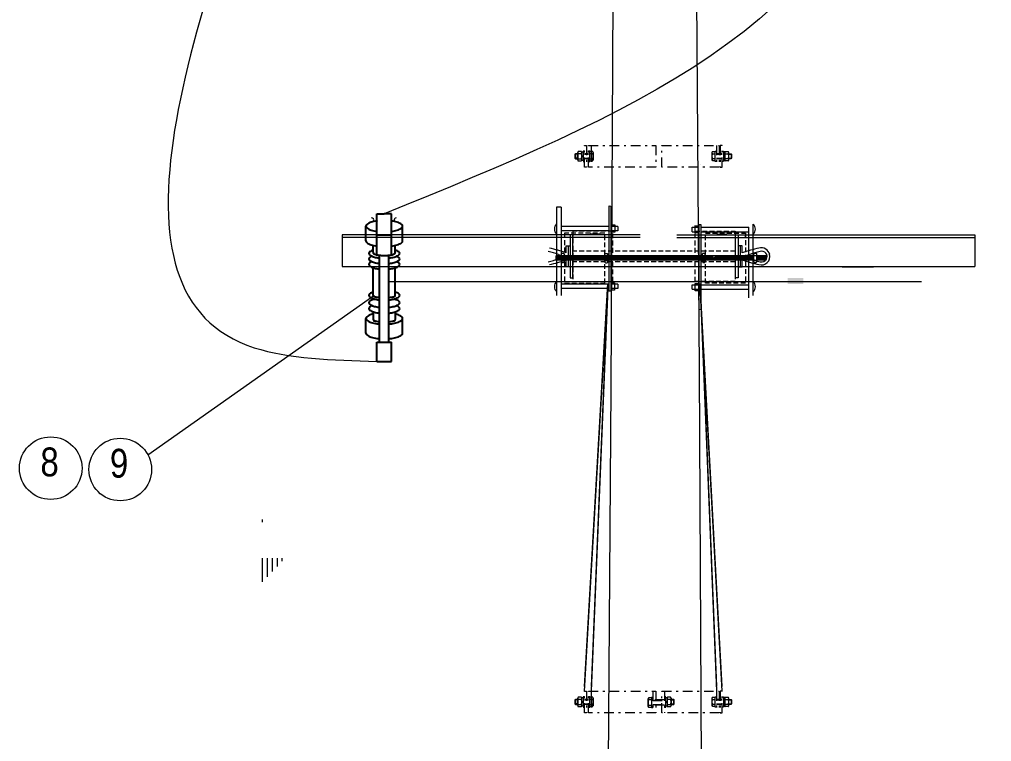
# Model space of a CAD drawing. Header units: millimetres. Extents: x 1804 to 3757, y 2643 to 7323.
# Drawn here: x 2353.3 to 2403.9, y 3151.4 to 3188.9 of the extents above; entities that cross this region are included whole.
import ezdxf

# ---------------------------------------------------------------- set-up
doc = ezdxf.new("R2010")
doc.units = ezdxf.units.MM
doc.linetypes.add('HIDDEN', pattern=[0.375, 0.25, -0.125])
doc.linetypes.add('TRAZO_Y_PUNTO', pattern=[1, 0.5, -0.25, 0, -0.25])
doc.styles.add('Swis721 Cn BT', font='swissc.ttf')

# ---------------------------------------------------------------- blocks, each defined once
blk = doc.blocks.new('CTOU1-L')
for p, q in [((-19.9, 137.9), (-19.9, 194.9)), ((-19.9, 194.9), (0.1, 194.9)), ((20.1, 194.9), (0.1, 194.9)), ((20.1, 137.9), (20.1, 194.9)), ((-49.9, 120.9), (-49.9, 160.9)), ((50.1, 120.9), (50.1, 160.9)), ((-19.9, 84.9), (-19.9, 137.9)), ((-19.9, 137.9), (20.1, 137.9)), ((20.1, 84.9), (20.1, 137.9)), ((-29.9, 90.3), (-29.9, 108.5)), ((30.1, 88.9), (30.1, 108.5)), ((-12.9, -154.1), (-12.9, 82.3)), ((12.1, -154.1), (12.1, 82.1)), ((-29.9, -27.1), (-29.9, 47.9)), ((30.1, -27.1), (30.1, 47.9)), ((-29.9, -72.1), (-29.9, -93.1)), ((30.1, -72.1), (30.1, -93.1)), ((-49.9, -130.1), (-49.9, -90.1)), ((50.1, -130.1), (50.1, -90.1)), ((-19.9, -207.1), (-19.9, -154.1)), ((-19.9, -154.1), (20.1, -154.1)), ((20.1, -207.1), (20.1, -154.1)), ((-19.9, -207.1), (20.1, -207.1))]:
    blk.add_line(p, q)
for points in [[(-19.9, 175.2, 0.000801), (-20.4, 175.1, 0.043127), (-35.2, 171.9, 0.08552), (-47.5, 165.6, 0.236739), (-49.9, 160.9, 0.236739), (-47.5, 156.3, 0.08552), (-35.2, 150, 0.043127), (-20.4, 146.8, 0.000801), (-19.9, 146.7, 0.031837)], [(50.1, 160.9, 0.236739), (47.8, 165.6, 0.08552), (35.5, 171.9, 0.043127), (20.6, 175.1, 0.000801), (20.1, 175.2, 0.031837)], [(20.1, 146.7, 0.000801), (20.6, 146.8, 0.043127), (35.5, 150, 0.08552), (47.8, 156.3, 0.236739), (50.1, 160.9, 0.236739)], [(-49.9, 120.9, 0.236739), (-47.5, 116.3, 0.08552), (-35.2, 110, 0.043127), (-20.4, 106.8, 0.000801), (-19.9, 106.7, 0.031837)], [(20.1, 106.7, 0.000801), (20.6, 106.8, 0.043127), (35.5, 110, 0.08552), (47.8, 116.3, 0.236739), (50.1, 120.9, 0.236739)], [(-29.9, 96, 0.083189), (-39.9, 90.9, 0.236739), (-41.9, 86.9, 0.236739), (-39.9, 83, 0.08552), (-29.6, 77.8, 0.043127), (-17.1, 75.1, 0.007843), (-12.9, 74.6, 0.031837)], [(-33.9, 79.4, 0.051187), (-39.9, 75.9, 0.236739), (-41.9, 71.9, 0.236739), (-39.9, 68, 0.08552), (-29.6, 62.8, 0.043127), (-17.1, 60.1, 0.007843), (-12.9, 59.6, 0.031837)], [(-29.9, 90.3, 0.116456), (-30.2, 89.1, 0.258622), (-28.9, 86.8, 0.076455), (-21.3, 83.5, 0.034679), (-12.9, 82, 0.026706)], [(-20.1, 84.5, 0.033608), (-17.6, 83.5, 0.043127), (-10.1, 81.9, 0.031837), (0.1, 81.2, 0.031837), (10.4, 81.9, 0.043127), (17.8, 83.5, 0.033608), (20.3, 84.5, 0.236739)], [(12.1, 81.9, 0.000674), (12.4, 81.9, 0.036632), (21.3, 83.5, 0.076455), (28.9, 86.8, 0.258622), (30.2, 89.1, 0.258622)], [(12.1, 74.5, 0.009693), (17.3, 75.1, 0.043127), (29.8, 77.8, 0.08552), (40.1, 83, 0.236739), (42.1, 86.9, 0.236739)], [(42.1, 86.9, 0.236739), (40.1, 90.9, 0.083189), (30.1, 96, 0.033669)], [(42.1, 71.9, 0.236739), (40.1, 75.9, 0.051187), (34.2, 79.4, 0.043127)], [(-33.9, 64.4, 0.051187), (-39.9, 60.9, 0.236739), (-41.9, 56.9, 0.236739), (-39.9, 53, 0.08552), (-29.6, 47.8, 0.043127), (-17.1, 45.1, 0.007843), (-12.9, 44.6, 0.031837)], [(12.1, 59.5, 0.009693), (17.3, 60.1, 0.043127), (29.8, 62.8, 0.08552), (40.1, 68, 0.236739), (42.1, 71.9, 0.236739)], [(12.1, 44.5, 0.009693), (17.3, 45.1, 0.043127), (29.8, 47.8, 0.08552), (40.1, 53, 0.236739), (42.1, 56.9, 0.236739)], [(42.1, 56.9, 0.236739), (40.1, 60.9, 0.051187), (34.2, 64.4, 0.043127)], [(-29.9, -18, 0.083189), (-39.9, -23.1, 0.236739), (-41.9, -27.1, 0.236739), (-39.9, -31, 0.08552), (-29.6, -36.2, 0.043127), (-17.1, -38.9, 0.007843), (-12.9, -39.4, 0.031837)], [(42.1, -27.1, 0.236739), (40.1, -23.1, 0.083189), (30.1, -18, 0.043127)], [(-26.7, -37.1, 0.01006), (-29.6, -37.9, 0.08552), (-39.9, -43.1, 0.236739), (-41.9, -47.1, 0.236739), (-39.9, -51, 0.08552), (-29.6, -56.2, 0.043127), (-17.1, -58.9, 0.007843), (-12.9, -59.4, 0.031837)], [(-29, -26.7, 0.302182), (-29.9, -28.1, 0.302182), (-29, -29.4, 0.056318), (-21.1, -31.7, 0.02331), (-12.9, -32.8, 0.017953)], [(12.1, -39.5, 0.009693), (17.3, -38.9, 0.043127), (29.8, -36.2, 0.08552), (40.1, -31, 0.236739), (42.1, -27.1, 0.236739)], [(12.1, -32.8, 0.000563), (12.5, -32.8, 0.025038), (21.3, -31.7, 0.056318), (29.2, -29.4, 0.302182), (30.1, -28.1, 0.302182)], [(12.1, -59.5, 0.009693), (17.3, -58.9, 0.043127), (29.8, -56.2, 0.08552), (40.1, -51, 0.236739), (42.1, -47.1, 0.236739)], [(42.1, -47.1, 0.236739), (40.1, -43.1, 0.08552), (29.8, -37.9, 0.01006), (26.9, -37.1, 0.031837)], [(-29.9, -77.7, 0.015746), (-35.2, -79.1, 0.08552), (-47.5, -85.4, 0.236739), (-49.9, -90.1, 0.236739), (-47.5, -94.7, 0.08552), (-35.2, -101, 0.043127), (-20.4, -104.2, 0.01169), (-12.9, -105, 0.031837)], [(-32.8, -55.1, 0.060229), (-39.9, -59.1, 0.236739), (-41.9, -63.1, 0.236739), (-39.9, -67, 0.08552), (-29.6, -72.2, 0.043127), (-17.1, -74.9, 0.007843), (-12.9, -75.4, 0.031837)], [(12.1, -75.5, 0.009693), (17.3, -74.9, 0.043127), (29.8, -72.2, 0.08552), (40.1, -67, 0.236739), (42.1, -63.1, 0.236739)], [(50.1, -90.1, 0.236739), (47.8, -85.4, 0.08552), (35.5, -79.1, 0.015746), (30.1, -77.7, 0.000801)], [(42.1, -63.1, 0.236739), (40.1, -59.1, 0.060229), (33, -55.1, 0.043127)], [(-29, -92.7, 0.302182), (-29.9, -94.1, 0.302182), (-29, -95.4, 0.056318), (-21.1, -97.7, 0.02331), (-12.9, -98.8, 0.017953)], [(12.1, -105.1, 0.013242), (20.6, -104.2, 0.043127), (35.5, -101, 0.08552), (47.8, -94.7, 0.236739), (50.1, -90.1, 0.236739)], [(12.1, -98.8, 0.000563), (12.5, -98.8, 0.025038), (21.3, -97.7, 0.056318), (29.2, -95.4, 0.302182), (30.1, -94.1, 0.302182)], [(-49.9, -130.1, 0.236739), (-47.5, -134.7, 0.08552), (-35.2, -141, 0.043127), (-20.4, -144.2, 0.01169), (-12.9, -145, 0.031837)], [(12.1, -145.1, 0.013242), (20.6, -144.2, 0.043127), (35.5, -141, 0.08552), (47.8, -134.7, 0.236739), (50.1, -130.1, 0.236739)]]:
    blk.add_lwpolyline(points, format="xyb")
blk = doc.blocks.new('CTOU1-1L')
at = {"xscale": 0.9987515605493136, "yscale": 0.9987515605493136, "zscale": 0.9987515605493136}
blk.add_blockref('CTOU1-L', (0.3, -3.5), dxfattribs=at)

msp = doc.modelspace()

# ---------------------------------------------------------------- linework, layer by layer
at = {"color": 251, "lineweight": 15, "true_color": 0x636466}
for p, q in [((2388.434, 3210.601), (2388.726, 3170.696)), ((2384.276, 3201.062), (2384.115, 3169.766)), ((2381.798, 3177.154), (2382.009, 3177.153)), ((2381.798, 3176.793), (2381.798, 3177.153)), ((2381.903, 3177.153), (2381.903, 3176.064)), ((2382.009, 3177.153), (2382.008, 3176.064)), ((2390.958, 3177.154), (2390.748, 3177.153)), ((2390.748, 3177.153), (2390.749, 3176.064)), ((2390.853, 3177.153), (2390.854, 3176.064)), ((2390.959, 3176.793), (2390.958, 3177.153)), ((2381.399, 3176.715), (2381.652, 3176.616)), ((2381.399, 3176.485), (2381.652, 3176.616)), ((2391.357, 3176.715), (2391.105, 3176.616)), ((2391.357, 3176.485), (2391.105, 3176.616)), ((2381.797, 3176.064), (2381.798, 3176.424)), ((2382.008, 3176.064), (2381.797, 3176.064)), ((2390.749, 3176.064), (2390.959, 3176.064)), ((2390.959, 3176.064), (2390.959, 3176.424)), ((2388.726, 3170.696), (2389.084, 3098.62)), ((2384.115, 3169.766), (2383.624, 3098.62))]:
    msp.add_line(p, q, dxfattribs=at)
at = {"color": 251, "linetype": 'TRAZO_Y_PUNTO', "lineweight": 15, "true_color": 0x636466}
for p, q in [((2383.099, 3182.383), (2383.099, 3181.256)), ((2389.629, 3182.383), (2389.629, 3181.256)), ((2382.4, 3181.926), (2382.255, 3181.926)), ((2382.4, 3181.713), (2382.255, 3181.713)), ((2382.282, 3181.953), (2382.282, 3181.686)), ((2382.4, 3181.631), (2382.4, 3182.008)), ((2382.587, 3181.953), (2382.422, 3181.953)), ((2382.422, 3181.686), (2382.587, 3181.686)), ((2382.676, 3181.861), (2382.61, 3181.794)), ((2382.676, 3181.845), (2382.61, 3181.778)), ((2382.959, 3181.953), (2382.743, 3181.953)), ((2382.743, 3181.926), (2382.959, 3181.926)), ((2382.743, 3181.713), (2382.959, 3181.713)), ((2382.959, 3181.686), (2382.743, 3181.686)), ((2383.025, 3181.926), (2383.033, 3181.926)), ((2383.025, 3181.713), (2383.033, 3181.713)), ((2383.092, 3182.008), (2383.092, 3181.631)), ((2383.201, 3182.021), (2383.201, 3181.618)), ((2389.386, 3182.021), (2389.386, 3181.618)), ((2389.92, 3181.953), (2389.629, 3181.953)), ((2389.629, 3181.926), (2389.92, 3181.926)), ((2389.629, 3181.713), (2389.92, 3181.713)), ((2389.92, 3181.686), (2389.629, 3181.686)), ((2389.986, 3181.861), (2390.053, 3181.794)), ((2389.986, 3181.845), (2390.053, 3181.778)), ((2390.075, 3181.953), (2390.24, 3181.953)), ((2390.24, 3181.686), (2390.075, 3181.686)), ((2390.263, 3181.631), (2390.263, 3182.008)), ((2390.263, 3181.926), (2390.407, 3181.926)), ((2390.263, 3181.713), (2390.407, 3181.713)), ((2390.381, 3181.953), (2390.381, 3181.686))]:
    msp.add_line(p, q, dxfattribs=at)
at = {"color": 0, "lineweight": 15, "ltscale": 0.009}
for p, q in [((2388.79, 3181.377), (2388.79, 3181.377)), ((2383.975, 3174.951), (2383.099, 3153.99)), ((2388.782, 3174.951), (2389.629, 3153.99))]:
    msp.add_line(p, q, dxfattribs=at)
at = {"lineweight": 15}
for p, q in [((2384.136, 3178.243), (2384.33, 3178.243)), ((2384.33, 3178.243), (2384.33, 3177.863)), ((2384.48, 3178.163), (2384.48, 3177.931)), ((2388.359, 3177.891), (2388.359, 3178.123)), ((2388.519, 3177.831), (2388.519, 3178.211)), ((2385.644, 3177.723), (2370.126, 3177.723)), ((2370.126, 3177.723), (2370.126, 3176.076)), ((2385.644, 3177.591), (2370.126, 3177.591)), ((2387.557, 3177.723), (2403.074, 3177.723)), ((2387.557, 3177.591), (2403.074, 3177.591)), ((2388.714, 3177.831), (2388.519, 3177.831)), ((2403.074, 3177.723), (2403.074, 3176.076)), ((2370.126, 3176.076), (2403.074, 3176.076)), ((2384.125, 3175.231), (2384.32, 3175.231)), ((2384.32, 3175.231), (2384.32, 3174.851)), ((2384.48, 3175.171), (2384.48, 3174.939)), ((2388.359, 3174.899), (2388.359, 3175.131)), ((2388.508, 3174.819), (2388.508, 3175.199)), ((2388.703, 3174.819), (2388.508, 3174.819))]:
    msp.add_line(p, q, dxfattribs=at)
at = {"color": 0, "lineweight": 15}
msp.add_line((2391.137, 3177.575), (2391.135, 3177.671), dxfattribs=at)
at = {"color": 3, "lineweight": 15, "ltscale": 0.5}
for p, q in [((2381.264, 3176.579), (2381.322, 3176.637)), ((2381.264, 3176.51), (2381.391, 3176.637)), ((2381.264, 3176.441), (2381.46, 3176.637)), ((2381.264, 3176.625), (2381.277, 3176.637)), ((2381.264, 3176.625), (2381.264, 3176.417)), ((2391.568, 3176.637), (2381.277, 3176.637)), ((2381.296, 3176.404), (2381.529, 3176.637)), ((2381.365, 3176.404), (2381.598, 3176.637)), ((2381.365, 3176.404), (2381.598, 3176.637)), ((2381.434, 3176.404), (2381.667, 3176.637)), ((2381.434, 3176.404), (2381.658, 3176.628)), ((2381.503, 3176.404), (2381.736, 3176.637)), ((2381.578, 3176.779), (2381.546, 3176.747)), ((2381.546, 3176.323), (2381.546, 3176.747)), ((2381.578, 3176.655), (2381.546, 3176.687)), ((2381.578, 3176.655), (2381.546, 3176.623)), ((2381.572, 3176.404), (2381.805, 3176.637)), ((2381.573, 3176.405), (2381.806, 3176.638)), ((2381.578, 3176.779), (2381.666, 3176.779)), ((2381.578, 3176.655), (2381.666, 3176.655)), ((2381.641, 3176.404), (2381.875, 3176.638)), ((2381.641, 3176.404), (2381.803, 3176.566)), ((2381.666, 3176.779), (2381.698, 3176.747)), ((2381.666, 3176.655), (2381.698, 3176.687)), ((2381.666, 3176.655), (2381.698, 3176.623)), ((2381.698, 3176.747), (2381.698, 3176.323)), ((2381.711, 3176.405), (2381.944, 3176.638)), ((2381.757, 3176.451), (2381.853, 3176.547)), ((2381.78, 3176.405), (2382.013, 3176.638)), ((2381.849, 3176.405), (2382.082, 3176.638)), ((2381.917, 3176.404), (2382.151, 3176.638)), ((2381.986, 3176.404), (2382.219, 3176.637)), ((2382.055, 3176.404), (2382.288, 3176.637)), ((2382.124, 3176.404), (2382.357, 3176.637)), ((2382.193, 3176.404), (2382.426, 3176.637)), ((2382.262, 3176.404), (2382.495, 3176.637)), ((2382.288, 3176.637), (2382.288, 3176.637)), ((2382.289, 3176.5), (2382.426, 3176.637)), ((2382.289, 3176.431), (2382.444, 3176.586)), ((2382.332, 3176.405), (2382.565, 3176.638)), ((2382.332, 3176.404), (2382.444, 3176.517)), ((2382.401, 3176.405), (2382.634, 3176.638)), ((2382.47, 3176.405), (2382.703, 3176.638)), ((2382.47, 3176.405), (2382.703, 3176.638)), ((2382.539, 3176.405), (2382.772, 3176.638)), ((2382.596, 3176.599), (2382.634, 3176.638)), ((2382.608, 3176.405), (2382.841, 3176.638)), ((2382.677, 3176.405), (2382.91, 3176.638)), ((2382.746, 3176.405), (2382.979, 3176.638)), ((2382.815, 3176.405), (2383.048, 3176.638)), ((2382.884, 3176.405), (2383.117, 3176.638)), ((2382.953, 3176.405), (2383.186, 3176.638)), ((2383.022, 3176.405), (2383.255, 3176.638)), ((2383.091, 3176.405), (2383.324, 3176.638)), ((2383.16, 3176.405), (2383.393, 3176.638)), ((2383.229, 3176.405), (2383.462, 3176.638)), ((2383.298, 3176.405), (2383.531, 3176.638)), ((2383.367, 3176.405), (2383.6, 3176.638)), ((2383.436, 3176.405), (2383.669, 3176.638)), ((2383.505, 3176.404), (2383.738, 3176.637)), ((2383.574, 3176.404), (2383.807, 3176.637)), ((2383.643, 3176.404), (2383.876, 3176.637)), ((2383.712, 3176.404), (2383.945, 3176.637)), ((2383.781, 3176.404), (2384.014, 3176.637)), ((2383.841, 3176.765), (2383.81, 3176.733)), ((2383.81, 3176.309), (2383.81, 3176.733)), ((2383.841, 3176.641), (2383.81, 3176.672)), ((2383.841, 3176.641), (2383.81, 3176.609)), ((2383.841, 3176.765), (2383.929, 3176.765)), ((2383.841, 3176.641), (2383.929, 3176.641)), ((2383.85, 3176.404), (2384.083, 3176.637)), ((2383.919, 3176.404), (2384.152, 3176.637)), ((2383.929, 3176.765), (2383.961, 3176.733)), ((2383.929, 3176.641), (2383.961, 3176.672)), ((2383.929, 3176.641), (2383.961, 3176.609)), ((2383.961, 3176.309), (2383.961, 3176.733)), ((2383.988, 3176.404), (2384.221, 3176.637)), ((2384.057, 3176.404), (2384.29, 3176.637)), ((2384.126, 3176.404), (2384.359, 3176.637)), ((2384.127, 3176.543), (2384.221, 3176.637)), ((2384.127, 3176.474), (2384.29, 3176.637)), ((2384.195, 3176.404), (2384.428, 3176.637)), ((2384.195, 3176.404), (2384.428, 3176.637)), ((2384.264, 3176.404), (2384.497, 3176.637)), ((2384.333, 3176.404), (2384.566, 3176.637)), ((2384.333, 3176.404), (2384.519, 3176.59)), ((2384.402, 3176.404), (2384.635, 3176.637)), ((2384.402, 3176.404), (2384.635, 3176.637)), ((2384.471, 3176.404), (2384.704, 3176.637)), ((2384.541, 3176.404), (2384.773, 3176.637)), ((2384.61, 3176.404), (2384.843, 3176.637)), ((2384.671, 3176.604), (2384.704, 3176.637)), ((2384.671, 3176.535), (2384.773, 3176.637)), ((2384.671, 3176.466), (2384.843, 3176.637)), ((2384.679, 3176.404), (2384.912, 3176.637)), ((2384.679, 3176.404), (2384.912, 3176.637)), ((2384.748, 3176.404), (2384.981, 3176.637)), ((2384.817, 3176.404), (2385.05, 3176.637)), ((2384.886, 3176.404), (2385.119, 3176.637)), ((2384.955, 3176.404), (2385.188, 3176.637)), ((2385.024, 3176.404), (2385.257, 3176.637)), ((2385.093, 3176.404), (2385.326, 3176.637)), ((2385.162, 3176.404), (2385.395, 3176.637)), ((2385.231, 3176.404), (2385.464, 3176.637)), ((2385.3, 3176.404), (2385.533, 3176.637)), ((2385.369, 3176.404), (2385.602, 3176.637)), ((2385.438, 3176.404), (2385.671, 3176.637)), ((2385.507, 3176.404), (2385.74, 3176.637)), ((2385.576, 3176.404), (2385.809, 3176.637)), ((2385.645, 3176.404), (2385.878, 3176.637)), ((2385.714, 3176.404), (2385.947, 3176.637)), ((2385.783, 3176.404), (2386.016, 3176.637)), ((2385.852, 3176.404), (2386.085, 3176.637)), ((2385.921, 3176.404), (2386.154, 3176.637)), ((2385.99, 3176.404), (2386.223, 3176.637)), ((2386.059, 3176.404), (2386.292, 3176.637)), ((2386.128, 3176.404), (2386.361, 3176.637)), ((2386.197, 3176.404), (2386.43, 3176.637)), ((2386.266, 3176.404), (2386.499, 3176.637)), ((2386.335, 3176.404), (2386.568, 3176.637)), ((2386.404, 3176.404), (2386.637, 3176.637)), ((2386.473, 3176.404), (2386.706, 3176.637)), ((2386.542, 3176.404), (2386.775, 3176.637)), ((2386.611, 3176.404), (2386.844, 3176.637)), ((2386.68, 3176.404), (2386.913, 3176.637)), ((2386.75, 3176.404), (2386.982, 3176.637)), ((2386.819, 3176.404), (2387.052, 3176.637)), ((2386.888, 3176.404), (2387.121, 3176.637)), ((2386.957, 3176.404), (2387.19, 3176.637)), ((2387.026, 3176.404), (2387.259, 3176.637)), ((2387.095, 3176.404), (2387.328, 3176.637)), ((2387.164, 3176.404), (2387.397, 3176.637)), ((2387.233, 3176.404), (2387.466, 3176.637)), ((2387.302, 3176.404), (2387.535, 3176.637)), ((2387.371, 3176.404), (2387.604, 3176.637)), ((2387.44, 3176.404), (2387.673, 3176.637)), ((2387.509, 3176.404), (2387.742, 3176.637)), ((2387.578, 3176.404), (2387.811, 3176.637)), ((2387.647, 3176.404), (2387.88, 3176.637)), ((2387.716, 3176.404), (2387.949, 3176.637)), ((2387.785, 3176.404), (2388.018, 3176.637)), ((2387.854, 3176.404), (2388.087, 3176.637)), ((2387.923, 3176.404), (2388.156, 3176.637)), ((2387.992, 3176.404), (2388.225, 3176.637)), ((2388.061, 3176.404), (2388.294, 3176.637)), ((2388.13, 3176.404), (2388.363, 3176.637)), ((2388.199, 3176.404), (2388.432, 3176.637)), ((2388.268, 3176.404), (2388.501, 3176.637)), ((2388.337, 3176.404), (2388.57, 3176.637)), ((2388.406, 3176.404), (2388.639, 3176.637)), ((2388.475, 3176.404), (2388.708, 3176.637)), ((2388.544, 3176.404), (2388.777, 3176.637)), ((2388.613, 3176.404), (2388.846, 3176.637)), ((2388.682, 3176.404), (2388.915, 3176.637)), ((2388.751, 3176.404), (2388.984, 3176.637)), ((2388.82, 3176.404), (2389.053, 3176.637)), ((2388.921, 3176.779), (2388.889, 3176.747)), ((2388.889, 3176.323), (2388.889, 3176.747)), ((2388.921, 3176.655), (2388.889, 3176.687)), ((2388.921, 3176.655), (2388.889, 3176.623)), ((2388.889, 3176.404), (2389.122, 3176.637)), ((2388.921, 3176.779), (2389.009, 3176.779)), ((2388.921, 3176.655), (2389.009, 3176.655)), ((2388.959, 3176.404), (2389.191, 3176.637)), ((2389.009, 3176.779), (2389.041, 3176.747)), ((2389.009, 3176.655), (2389.041, 3176.687)), ((2389.009, 3176.655), (2389.041, 3176.623)), ((2389.028, 3176.404), (2389.261, 3176.637)), ((2389.041, 3176.323), (2389.041, 3176.747)), ((2389.097, 3176.404), (2389.33, 3176.637)), ((2389.166, 3176.404), (2389.399, 3176.637)), ((2389.235, 3176.404), (2389.468, 3176.637)), ((2389.304, 3176.404), (2389.475, 3176.575)), ((2389.373, 3176.404), (2389.606, 3176.637)), ((2389.442, 3176.404), (2389.675, 3176.637)), ((2389.511, 3176.404), (2389.744, 3176.637)), ((2389.58, 3176.404), (2389.813, 3176.637)), ((2389.626, 3176.519), (2389.744, 3176.637)), ((2389.626, 3176.45), (2389.813, 3176.637)), ((2389.649, 3176.404), (2389.882, 3176.637)), ((2389.718, 3176.404), (2389.951, 3176.637)), ((2389.787, 3176.404), (2390.02, 3176.637)), ((2389.856, 3176.404), (2390.089, 3176.637)), ((2389.925, 3176.404), (2390.158, 3176.637)), ((2389.994, 3176.404), (2390.227, 3176.637)), ((2390.063, 3176.404), (2390.296, 3176.637)), ((2390.132, 3176.404), (2390.365, 3176.637)), ((2390.201, 3176.404), (2390.434, 3176.637)), ((2390.27, 3176.404), (2390.503, 3176.637)), ((2390.339, 3176.404), (2390.572, 3176.637)), ((2390.408, 3176.404), (2390.641, 3176.637)), ((2390.477, 3176.404), (2390.71, 3176.637)), ((2390.546, 3176.404), (2390.779, 3176.637)), ((2390.615, 3176.404), (2390.848, 3176.637)), ((2390.684, 3176.404), (2390.917, 3176.637)), ((2390.753, 3176.404), (2390.986, 3176.637)), ((2390.822, 3176.404), (2391.055, 3176.637)), ((2390.891, 3176.404), (2391.124, 3176.637)), ((2390.96, 3176.404), (2391.193, 3176.637)), ((2391.029, 3176.404), (2391.262, 3176.637)), ((2391.098, 3176.404), (2391.331, 3176.637)), ((2391.168, 3176.404), (2391.4, 3176.637)), ((2391.237, 3176.404), (2391.47, 3176.637)), ((2391.306, 3176.404), (2391.539, 3176.637)), ((2391.375, 3176.404), (2391.568, 3176.597)), ((2391.444, 3176.404), (2391.568, 3176.528)), ((2391.599, 3176.779), (2391.568, 3176.747)), ((2391.568, 3176.323), (2391.568, 3176.747)), ((2391.599, 3176.655), (2391.568, 3176.687)), ((2391.599, 3176.655), (2391.568, 3176.623)), ((2391.599, 3176.779), (2391.687, 3176.779)), ((2391.599, 3176.655), (2391.687, 3176.655)), ((2391.687, 3176.779), (2391.719, 3176.747)), ((2391.687, 3176.655), (2391.719, 3176.687)), ((2391.687, 3176.655), (2391.719, 3176.623)), ((2391.719, 3176.323), (2391.719, 3176.747)), ((2392.209, 3176.637), (2391.719, 3176.637)), ((2391.719, 3176.519), (2391.837, 3176.637)), ((2391.719, 3176.45), (2391.906, 3176.637)), ((2391.719, 3176.588), (2391.768, 3176.637)), ((2391.742, 3176.404), (2391.975, 3176.637)), ((2391.811, 3176.404), (2392.044, 3176.637)), ((2391.88, 3176.404), (2392.113, 3176.637)), ((2391.949, 3176.404), (2392.182, 3176.637)), ((2392.018, 3176.404), (2392.209, 3176.595)), ((2392.087, 3176.404), (2392.209, 3176.526)), ((2392.209, 3176.404), (2392.209, 3176.637)), ((2381.264, 3176.417), (2381.277, 3176.404)), ((2382.444, 3176.404), (2381.277, 3176.404)), ((2381.578, 3176.415), (2381.546, 3176.447)), ((2381.578, 3176.415), (2381.546, 3176.384)), ((2381.578, 3176.292), (2381.546, 3176.323)), ((2381.578, 3176.415), (2381.666, 3176.415)), ((2381.578, 3176.292), (2381.666, 3176.292)), ((2381.666, 3176.415), (2381.698, 3176.447)), ((2381.666, 3176.415), (2381.698, 3176.384)), ((2381.666, 3176.292), (2381.698, 3176.323)), ((2382.401, 3176.404), (2382.444, 3176.448)), ((2382.401, 3176.405), (2382.444, 3176.448)), ((2391.568, 3176.404), (2382.444, 3176.404)), ((2383.841, 3176.401), (2383.81, 3176.433)), ((2383.841, 3176.401), (2383.81, 3176.37)), ((2383.841, 3176.277), (2383.81, 3176.309)), ((2383.841, 3176.401), (2383.929, 3176.401)), ((2383.841, 3176.277), (2383.929, 3176.277)), ((2383.929, 3176.401), (2383.933, 3176.404)), ((2383.929, 3176.401), (2383.961, 3176.37)), ((2383.929, 3176.277), (2383.961, 3176.309)), ((2383.933, 3176.404), (2383.961, 3176.433)), ((2384.471, 3176.404), (2384.519, 3176.452)), ((2388.921, 3176.415), (2388.889, 3176.447)), ((2388.921, 3176.415), (2388.889, 3176.384)), ((2388.921, 3176.292), (2388.889, 3176.323)), ((2388.921, 3176.415), (2389.009, 3176.415)), ((2388.921, 3176.292), (2389.009, 3176.292)), ((2389.009, 3176.415), (2389.041, 3176.447)), ((2389.009, 3176.415), (2389.041, 3176.384)), ((2389.009, 3176.292), (2389.041, 3176.323)), ((2389.442, 3176.404), (2389.475, 3176.437)), ((2389.594, 3176.415), (2389.598, 3176.419)), ((2391.535, 3176.404), (2391.568, 3176.437)), ((2391.599, 3176.415), (2391.568, 3176.447)), ((2391.599, 3176.415), (2391.568, 3176.384)), ((2391.599, 3176.292), (2391.568, 3176.323)), ((2391.599, 3176.415), (2391.687, 3176.415)), ((2391.599, 3176.292), (2391.687, 3176.292)), ((2391.687, 3176.415), (2391.719, 3176.447)), ((2391.687, 3176.415), (2391.691, 3176.419)), ((2391.687, 3176.415), (2391.719, 3176.384)), ((2391.687, 3176.292), (2391.719, 3176.323)), ((2392.209, 3176.404), (2391.719, 3176.404)), ((2392.156, 3176.404), (2392.209, 3176.457))]:
    msp.add_line(p, q, dxfattribs=at)
at = {"color": 251, "linetype": 'HIDDEN', "lineweight": 15, "true_color": 0x636466}
for p, q in [((2390.602, 3176.883), (2382.005, 3176.883)), ((2390.602, 3176.334), (2382.005, 3176.334))]:
    msp.add_line(p, q, dxfattribs=at)
at = {"color": 251, "lineweight": 15, "ltscale": 0.1, "true_color": 0x636466}
for p, q in [((2382.743, 3154.228), (2383.975, 3175.19)), ((2389.92, 3154.228), (2388.782, 3175.19))]:
    msp.add_line(p, q, dxfattribs=at)
at = {"color": 251, "lineweight": 15, "ltscale": 0.009, "true_color": 0x636466}
for p, q in [((2383.975, 3175.19), (2383.099, 3154.228)), ((2388.782, 3175.19), (2389.629, 3154.228))]:
    msp.add_line(p, q, dxfattribs=at)
at = {"color": 5, "lineweight": 15}
msp.add_line((2371.783, 3174.563), (2360.022, 3166.274), dxfattribs=at)
at = {"color": 0, "lineweight": 15, "ltscale": 0.1}
for p, q in [((2382.743, 3153.99), (2383.975, 3174.951)), ((2389.92, 3153.99), (2388.782, 3174.951))]:
    msp.add_line(p, q, dxfattribs=at)
at = {"color": 7, "lineweight": 15, "ltscale": 0.001}
for p, q in [((2365.986, 3162.771), (2365.986, 3162.918)), ((2365.986, 3159.671), (2365.986, 3160.899)), ((2366.244, 3159.939), (2366.244, 3160.899)), ((2366.501, 3160.207), (2366.501, 3160.899)), ((2366.759, 3160.474), (2366.759, 3160.899)), ((2367.017, 3160.742), (2367.017, 3160.899))]:
    msp.add_line(p, q, dxfattribs=at)
at = {"color": 7, "linetype": 'TRAZO_Y_PUNTO', "lineweight": 15}
for p, q in [((2383.099, 3153.99), (2383.099, 3152.863)), ((2386.302, 3153.99), (2386.302, 3152.863)), ((2386.917, 3153.99), (2386.917, 3152.863)), ((2389.629, 3153.99), (2389.629, 3152.863)), ((2382.4, 3153.533), (2382.255, 3153.533)), ((2382.4, 3153.32), (2382.255, 3153.32)), ((2382.282, 3153.559), (2382.282, 3153.293)), ((2382.4, 3153.238), (2382.4, 3153.615)), ((2382.587, 3153.559), (2382.422, 3153.559)), ((2382.422, 3153.293), (2382.587, 3153.293)), ((2382.676, 3153.467), (2382.61, 3153.401)), ((2382.676, 3153.452), (2382.61, 3153.385)), ((2382.959, 3153.559), (2382.743, 3153.559)), ((2382.743, 3153.533), (2382.959, 3153.533)), ((2382.743, 3153.32), (2382.959, 3153.32)), ((2382.959, 3153.293), (2382.743, 3153.293)), ((2383.025, 3153.533), (2383.033, 3153.533)), ((2383.025, 3153.32), (2383.033, 3153.32)), ((2383.092, 3153.615), (2383.092, 3153.238)), ((2383.201, 3153.628), (2383.201, 3153.225)), ((2386.059, 3153.194), (2386.059, 3153.596)), ((2386.917, 3153.528), (2386.302, 3153.528)), ((2386.302, 3153.501), (2386.917, 3153.501)), ((2386.302, 3153.289), (2386.917, 3153.289)), ((2386.917, 3153.262), (2386.302, 3153.262)), ((2386.983, 3153.401), (2387.05, 3153.467)), ((2386.983, 3153.385), (2387.05, 3153.452)), ((2387.237, 3153.559), (2387.073, 3153.559)), ((2387.073, 3153.293), (2387.237, 3153.293)), ((2387.26, 3153.615), (2387.26, 3153.238)), ((2387.26, 3153.533), (2387.42, 3153.533)), ((2387.26, 3153.32), (2387.42, 3153.32)), ((2387.394, 3153.293), (2387.394, 3153.559)), ((2389.386, 3153.628), (2389.386, 3153.225)), ((2389.92, 3153.559), (2389.629, 3153.559)), ((2389.629, 3153.533), (2389.92, 3153.533)), ((2389.629, 3153.32), (2389.92, 3153.32)), ((2389.92, 3153.293), (2389.629, 3153.293)), ((2389.986, 3153.467), (2390.053, 3153.401)), ((2389.986, 3153.452), (2390.053, 3153.385)), ((2390.075, 3153.559), (2390.24, 3153.559)), ((2390.24, 3153.293), (2390.075, 3153.293)), ((2390.263, 3153.238), (2390.263, 3153.615)), ((2390.263, 3153.533), (2390.407, 3153.533)), ((2390.263, 3153.32), (2390.407, 3153.32)), ((2390.381, 3153.559), (2390.381, 3153.293))]:
    msp.add_line(p, q, dxfattribs=at)
at = {"color": 251, "linetype": 'TRAZO_Y_PUNTO', "lineweight": 15, "true_color": 0x636466}
for points in [[(2382.587, 3182.063), (2382.422, 3182.063, 0.408168), (2382.422, 3181.953, 0.17007), (2382.422, 3181.686, 0.408168), (2382.422, 3181.576), (2382.587, 3181.576, 0.408168), (2382.587, 3181.686, 0.17007), (2382.587, 3181.953, 0.408168)], [(2390.075, 3182.063), (2390.24, 3182.063, -0.408168), (2390.24, 3181.953, -0.17007), (2390.24, 3181.686, -0.408168), (2390.24, 3181.576), (2390.075, 3181.576, -0.408168), (2390.075, 3181.686, -0.17007), (2390.075, 3181.953, -0.408168)]]:
    msp.add_lwpolyline(points, format="xyb", close=True, dxfattribs=at)
for points in [[(2382.743, 3182.086), (2382.676, 3182.086), (2382.676, 3181.553), (2382.743, 3181.553)], [(2382.959, 3182.383), (2386.472, 3182.383), (2386.472, 3181.256), (2382.959, 3181.256), (2382.959, 3182.383)], [(2382.959, 3181.553), (2383.025, 3181.553), (2383.025, 3182.086), (2382.959, 3182.086)], [(2389.629, 3181.553), (2389.563, 3181.553), (2389.563, 3182.086), (2389.629, 3182.086)], [(2389.92, 3182.086), (2389.986, 3182.086), (2389.986, 3181.553), (2389.92, 3181.553)], [(2382.4, 3181.953), (2382.282, 3181.953), (2382.255, 3181.926), (2382.255, 3181.713), (2382.282, 3181.686), (2382.4, 3181.686)], [(2382.676, 3181.598), (2382.61, 3181.598), (2382.61, 3182.041), (2382.676, 3182.041)], [(2383.179, 3181.953), (2383.025, 3181.953)], [(2383.025, 3181.686), (2383.179, 3181.686)], [(2389.409, 3181.953), (2389.563, 3181.953)], [(2389.563, 3181.686), (2389.409, 3181.686)], [(2389.986, 3181.598), (2390.053, 3181.598), (2390.053, 3182.041), (2389.986, 3182.041)], [(2390.263, 3181.953), (2390.381, 3181.953), (2390.407, 3181.926), (2390.407, 3181.713), (2390.381, 3181.686), (2390.263, 3181.686)]]:
    msp.add_lwpolyline(points, dxfattribs=at)
for points in [[(2382.743, 3181.256), (2382.743, 3182.383), (2382.848, 3182.383), (2382.848, 3181.256)], [(2386.776, 3182.383), (2389.77, 3182.383), (2389.77, 3181.256), (2386.776, 3181.256)], [(2389.92, 3181.256), (2389.92, 3182.383), (2389.814, 3182.383), (2389.814, 3181.256)]]:
    msp.add_lwpolyline(points, close=True, dxfattribs=at)
for points in [[(2383.025, 3181.576), (2383.179, 3181.576), (2383.179, 3181.686, 0.17007), (2383.179, 3181.953, 0.408168), (2383.179, 3182.063), (2383.025, 3182.063)], [(2389.563, 3181.576), (2389.409, 3181.576), (2389.409, 3181.686, -0.17007), (2389.409, 3181.953, -0.408168), (2389.409, 3182.063), (2389.563, 3182.063)]]:
    msp.add_lwpolyline(points, format="xyb", dxfattribs=at)
at = {"lineweight": 15}
for points in [[(2381.532, 3179.164), (2381.298, 3179.164), (2381.298, 3174.566)], [(2381.532, 3179.164), (2381.532, 3174.566)], [(2384.032, 3178.163), (2381.532, 3178.163)], [(2384.48, 3178.163), (2384.125, 3178.163)], [(2388.359, 3178.123), (2388.714, 3178.123)], [(2388.519, 3178.205), (2388.714, 3178.205)], [(2388.714, 3174.566), (2388.714, 3178.271), (2388.807, 3178.271), (2388.807, 3173.831), (2388.714, 3173.848), (2388.714, 3174.439)], [(2388.807, 3178.123), (2391.306, 3178.123)], [(2391.306, 3174.444), (2391.306, 3178.123)], [(2391.541, 3174.566), (2391.541, 3178.293)], [(2384.032, 3177.931), (2381.532, 3177.931)], [(2384.48, 3177.931), (2384.125, 3177.931)], [(2384.33, 3177.863), (2384.136, 3177.863)], [(2388.359, 3177.891), (2388.714, 3177.891)], [(2388.807, 3177.891), (2391.306, 3177.891)], [(2396.159, 3176.073), (2397.806, 3176.073)], [(2384.032, 3175.171), (2381.532, 3175.171)], [(2384.48, 3175.171), (2384.125, 3175.171)], [(2388.359, 3175.131), (2388.714, 3175.131)], [(2388.508, 3175.199), (2388.703, 3175.199)], [(2388.807, 3175.131), (2391.306, 3175.131)], [(2384.032, 3174.939), (2381.532, 3174.939)], [(2384.48, 3174.939), (2384.125, 3174.939)], [(2384.32, 3174.857), (2384.125, 3174.857)], [(2388.359, 3174.899), (2388.714, 3174.899)], [(2388.807, 3174.899), (2391.306, 3174.899)]]:
    msp.add_lwpolyline(points, dxfattribs=at)
msp.add_lwpolyline([(2384.125, 3179.214), (2384.125, 3174.791), (2384.032, 3174.791), (2384.032, 3179.231)], close=True, dxfattribs=at)
at = {"color": 0, "linetype": 'HIDDEN', "lineweight": 15}
for points in [[(2383.806, 3177.82), (2381.716, 3177.82), (2381.716, 3175.207), (2383.806, 3175.207), (2383.806, 3177.82)], [(2389.045, 3177.82), (2391.135, 3177.82), (2391.135, 3175.207), (2389.045, 3175.207), (2389.045, 3177.82)]]:
    msp.add_lwpolyline(points, dxfattribs=at)
at = {"color": 251, "lineweight": 15, "true_color": 0x636466}
for points in [[(2382.005, 3177.732), (2382.005, 3175.485), (2382.136, 3175.485), (2382.136, 3177.732)], [(2390.752, 3177.732), (2390.752, 3175.485), (2390.621, 3175.485), (2390.621, 3177.732)]]:
    msp.add_lwpolyline(points, close=True, dxfattribs=at)
at = {"color": 251, "linetype": 'HIDDEN', "lineweight": 15, "true_color": 0x636466}
for points in [[(2384.226, 3177.915), (2382.136, 3177.915), (2382.136, 3175.302), (2384.226, 3175.302), (2384.226, 3177.915)], [(2388.512, 3177.915), (2390.602, 3177.915), (2390.602, 3175.302), (2388.512, 3175.302), (2388.512, 3177.915)]]:
    msp.add_lwpolyline(points, dxfattribs=at)
at = {"color": 7, "lineweight": 15}
for points in [[(2383.561, 3177.771), (2383.041, 3177.771)], [(2389.64, 3177.771), (2390.159, 3177.771)]]:
    msp.add_lwpolyline(points, dxfattribs=at)
at = {"color": 30, "lineweight": 15}
msp.add_lwpolyline([(2372.558, 3175.308), (2391.862, 3175.31), (2400.298, 3175.31)], dxfattribs=at)
at = {"color": 7, "linetype": 'TRAZO_Y_PUNTO', "lineweight": 15}
for points in [[(2382.743, 3152.863), (2382.743, 3153.99), (2382.848, 3153.99), (2382.848, 3152.863)], [(2386.776, 3153.99), (2389.77, 3153.99), (2389.77, 3152.863), (2386.776, 3152.863)], [(2389.92, 3152.863), (2389.92, 3153.99), (2389.814, 3153.99), (2389.814, 3152.863)]]:
    msp.add_lwpolyline(points, close=True, dxfattribs=at)
for points in [[(2382.959, 3153.99), (2386.472, 3153.99), (2386.472, 3152.863), (2382.959, 3152.863), (2382.959, 3153.99)], [(2382.4, 3153.559), (2382.282, 3153.559), (2382.255, 3153.533), (2382.255, 3153.32), (2382.282, 3153.293), (2382.4, 3153.293)], [(2382.676, 3153.205), (2382.61, 3153.205), (2382.61, 3153.648), (2382.676, 3153.648)], [(2382.743, 3153.692), (2382.676, 3153.692), (2382.676, 3153.16), (2382.743, 3153.16)], [(2382.959, 3153.16), (2383.025, 3153.16), (2383.025, 3153.692), (2382.959, 3153.692)], [(2383.179, 3153.559), (2383.025, 3153.559)], [(2383.025, 3153.293), (2383.179, 3153.293)], [(2386.236, 3153.528), (2386.082, 3153.528)], [(2386.082, 3153.262), (2386.236, 3153.262)], [(2386.302, 3153.661), (2386.236, 3153.661), (2386.236, 3153.129), (2386.302, 3153.129)], [(2386.917, 3153.16), (2386.983, 3153.16), (2386.983, 3153.692), (2386.917, 3153.692)], [(2386.983, 3153.648), (2387.05, 3153.648), (2387.05, 3153.205), (2386.983, 3153.205)], [(2387.26, 3153.293), (2387.394, 3153.293), (2387.42, 3153.32), (2387.42, 3153.533), (2387.394, 3153.559), (2387.26, 3153.559)], [(2389.409, 3153.559), (2389.563, 3153.559)], [(2389.563, 3153.293), (2389.409, 3153.293)], [(2389.629, 3153.16), (2389.563, 3153.16), (2389.563, 3153.692), (2389.629, 3153.692)], [(2389.92, 3153.692), (2389.986, 3153.692), (2389.986, 3153.16), (2389.92, 3153.16)], [(2389.986, 3153.205), (2390.053, 3153.205), (2390.053, 3153.648), (2389.986, 3153.648)], [(2390.263, 3153.559), (2390.381, 3153.559), (2390.407, 3153.533), (2390.407, 3153.32), (2390.381, 3153.293), (2390.263, 3153.293)]]:
    msp.add_lwpolyline(points, dxfattribs=at)
for points in [[(2382.587, 3153.67), (2382.422, 3153.67, 0.408168), (2382.422, 3153.559, 0.17007), (2382.422, 3153.293, 0.408168), (2382.422, 3153.182), (2382.587, 3153.182, 0.408168), (2382.587, 3153.293, 0.17007), (2382.587, 3153.559, 0.408168)], [(2387.073, 3153.182), (2387.237, 3153.182, 0.408168), (2387.237, 3153.293, 0.17007), (2387.237, 3153.559, 0.408168), (2387.237, 3153.67), (2387.073, 3153.67, 0.408168), (2387.073, 3153.559, 0.17007), (2387.073, 3153.293, 0.408168)], [(2390.075, 3153.67), (2390.24, 3153.67, -0.408168), (2390.24, 3153.559, -0.17007), (2390.24, 3153.293, -0.408168), (2390.24, 3153.182), (2390.075, 3153.182, -0.408168), (2390.075, 3153.293, -0.17007), (2390.075, 3153.559, -0.408168)]]:
    msp.add_lwpolyline(points, format="xyb", close=True, dxfattribs=at)
for points in [[(2383.025, 3153.182), (2383.179, 3153.182), (2383.179, 3153.293, 0.17007), (2383.179, 3153.559, 0.408168), (2383.179, 3153.67), (2383.025, 3153.67)], [(2386.236, 3153.639), (2386.082, 3153.639), (2386.082, 3153.528, 0.17007), (2386.082, 3153.262, 0.408168), (2386.082, 3153.151), (2386.236, 3153.151)], [(2389.563, 3153.182), (2389.409, 3153.182), (2389.409, 3153.293, -0.17007), (2389.409, 3153.559, -0.408168), (2389.409, 3153.67), (2389.563, 3153.67)]]:
    msp.add_lwpolyline(points, format="xyb", dxfattribs=at)
at = {"color": 5, "lineweight": 15}
for centre in [(2354.961, 3165.589), (2358.579, 3165.519)]:
    msp.add_circle(centre, 1.629, dxfattribs=at)
at = {"lineweight": 15}
for centre, radius, start, end in [((2371.67, 3178.51), 0.105, 270, 95.8736), ((2372.94, 3178.51), 0.105, 84.1264, 270), ((2381.565, 3178.032), 0.379, 134.7281, 225.2719), ((2391.274, 3178.024), 0.379, 314.7281, 45.2719), ((2381.565, 3175.038), 0.379, 134.7281, 225.2719), ((2391.274, 3175.03), 0.379, 314.7281, 45.2719)]:
    msp.add_arc(centre, radius, start, end, dxfattribs=at)
at = {"color": 251, "lineweight": 15, "true_color": 0x636466}
for centre, radius, start, end in [((2379.545, 3170.402), 6.776, 70.5864, 78.2392), ((2393.211, 3170.402), 6.776, 101.7608, 109.4136), ((2391.957, 3176.608), 0.446, 12.2666, 106.4683), ((2379.995, 3172.729), 4.226, 70.5864, 78.2392), ((2379.995, 3180.471), 4.226, 281.7608, 289.4136), ((2392.762, 3172.729), 4.226, 101.7608, 109.4136), ((2392.762, 3180.471), 4.226, 250.5864, 258.2392), ((2391.957, 3176.608), 0.446, 253.5317, 15.0475), ((2391.979, 3176.6), 0.278, 330.786, 106.4683), ((2379.545, 3182.815), 6.776, 281.7608, 289.4136), ((2393.211, 3182.815), 6.776, 250.5864, 258.2392), ((2391.979, 3176.6), 0.278, 253.5317, 330.786)]:
    msp.add_arc(centre, radius, start, end, dxfattribs=at)
at = {"color": 4, "lineweight": 15}
for points in [[(2414.605, 3212.969), (2383.851, 3213.283), (2394.542, 3209.954), (2397.963, 3199.829), (2372.323, 3178.829)], [(2367.584, 3203.129), (2365.56, 3171.856), (2371.945, 3171.138)]]:
    msp.add_spline(points, degree=3, dxfattribs=at)
at = {"color": 1, "lineweight": 15, "ltscale": 0.5}
for points in [[(2386.225, 3176.637), (2387.05, 3176.637), (2386.225, 3176.334), (2387.05, 3176.334)], [(2393.324, 3175.478), (2394.149, 3175.478), (2393.324, 3175.174), (2394.149, 3175.174)]]:
    msp.add_solid(points, dxfattribs=at)

# ---------------------------------------------------------------- block references
at = {"lineweight": 15, "xscale": 0.0191562248437549, "yscale": 0.0191562248437549, "zscale": 0.0191562248437549}
msp.add_blockref('CTOU1-1L', (2372.319, 3175.167), dxfattribs=at)

# ---------------------------------------------------------------- texts
at = {"lineweight": 15, "style": 'Swis721 Cn BT'}
for s, p in [('8', (2354.423, 3165.165)), ('9', (2358.041, 3165.095))]:
    msp.add_text(s, height=1.5, dxfattribs=at).set_placement(p)

doc.saveas('drawing.dxf')
